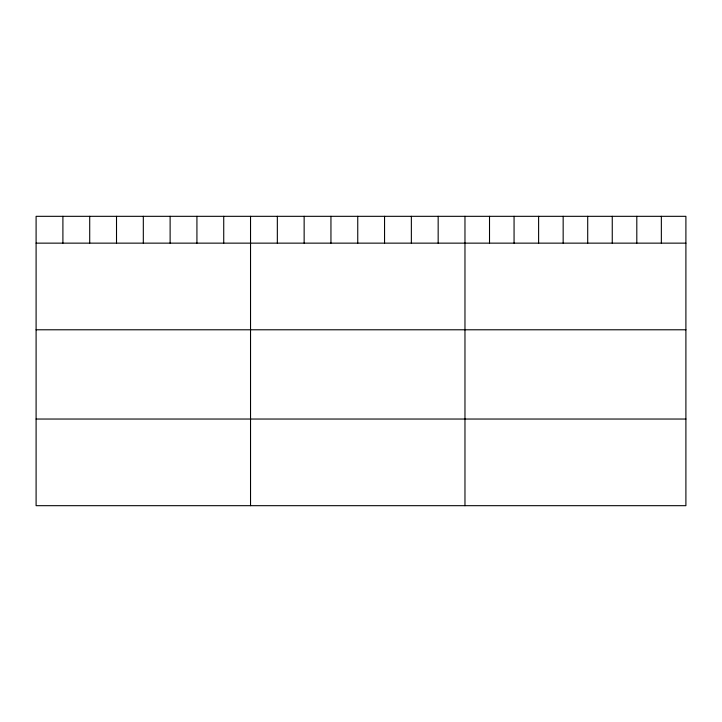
<?xml version="1.0" encoding="UTF-8"?>
<svg xmlns="http://www.w3.org/2000/svg" width="722" height="722" viewBox="0 0 722 722"><rect width="100%" height="100%" fill="white"/><g stroke="black" fill="none" stroke-linecap="round" stroke-linejoin="round"><path stroke-width="1.08" d="M685.9 243.143L685.9 505.68L36.1 505.68L36.1 216.32L685.9 216.32L685.9 243.143L36.1 243.143M36.1 329.783L685.9 329.783M36.1 419.04L685.9 419.04M661.352 216.32L661.352 243.143M636.804 216.32L636.804 243.143M612.256 216.32L612.256 243.143M587.708 216.32L587.708 243.143M563.16 216.32L563.16 243.143M538.612 216.32L538.612 243.143M514.064 216.32L514.064 243.143M489.516 216.32L489.516 243.143M464.968 216.32L464.968 505.68M438.164 216.32L438.164 243.143M411.359 216.32L411.359 243.143M384.555 216.32L384.555 243.143M357.751 216.32L357.751 243.143M330.947 216.32L330.947 243.143M304.142 216.32L304.142 243.143M277.338 216.32L277.338 243.143M250.534 216.32L250.534 505.68M223.73 216.32L223.73 243.143M196.925 216.32L196.925 243.143M170.121 216.32L170.121 243.143M143.317 216.32L143.317 243.143M116.513 216.32L116.513 243.143M89.709 216.32L89.709 243.143M62.904 216.32L62.904 243.143"/></g></svg>
